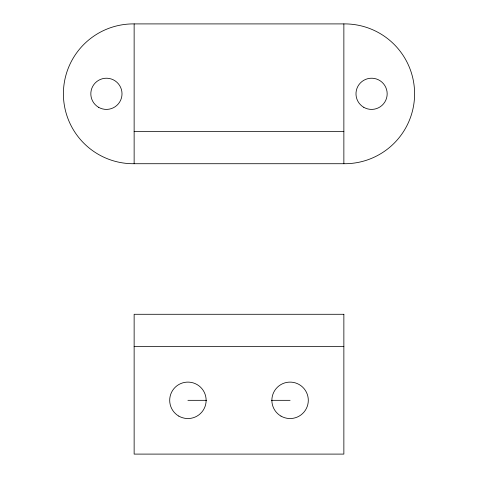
<?xml version="1.0" encoding="UTF-8"?>
<svg xmlns="http://www.w3.org/2000/svg" width="478" height="478" viewBox="0 0 478 478"><rect width="100%" height="100%" fill="white"/><g stroke="black" fill="none" stroke-linecap="round" stroke-linejoin="round"><path stroke-width="0.72" d="M134.139 23.906L343.861 23.906A69.913 69.913 0 0 1 414.599 93.813A69.913 69.913 0 0 1 343.861 163.721L134.139 163.721A69.913 69.913 0 0 1 63.401 93.813A69.913 69.913 0 0 1 134.139 23.906L134.139 163.721M134.139 131.456L343.861 131.456M134.139 346.55L343.861 346.55M187.914 400.325L206.556 400.325M271.444 400.325L290.086 400.325M343.861 23.906L343.861 163.721M343.861 314.285L134.139 314.285L134.139 454.1L343.861 454.1L343.861 314.285M178.802 416.105A18.224 18.224 0 0 0 206.138 400.325A18.224 18.224 0 0 0 178.802 384.545A18.224 18.224 0 0 0 178.802 416.105M280.974 416.105A18.224 18.224 0 0 0 308.304 400.325A18.224 18.224 0 0 0 280.974 384.545A18.224 18.224 0 0 0 280.974 416.105M98.623 107.317A15.595 15.595 0 0 0 122.015 93.813A15.595 15.595 0 0 0 98.623 80.304A15.595 15.595 0 0 0 98.623 107.317M363.782 107.317A15.595 15.595 0 0 0 387.174 93.813A15.595 15.595 0 0 0 363.782 80.304A15.595 15.595 0 0 0 363.782 107.317"/></g></svg>
